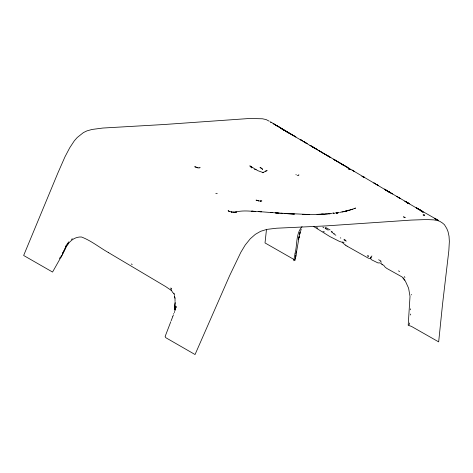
<?xml version="1.0" encoding="UTF-8"?>
<svg xmlns="http://www.w3.org/2000/svg" width="473" height="473" viewBox="0 0 473 473"><rect width="100%" height="100%" fill="white"/><g stroke="black" fill="none" stroke-linecap="round" stroke-linejoin="round"><path stroke-width="0.71" d="M175.501 307.379L175.513 306.675L175.501 307.379L174.898 307.657L174.632 307.066L175.081 302.282M171.131 290.091L171.096 288.512M263.875 172.373L264.561 171.492M296.5 252.328L296.547 251.122L296.074 254.013M165.148 336.699L165.775 337.687L195.047 354.537L229.63 275.653L240.798 252.387L245.203 245.049L250.294 238.753L255.349 234.33L260.623 231.321L266.855 229.387L276.593 228.217L326.015 225.899L411.303 220.081L426.534 219.549L433.658 219.868L437.501 220.548L439.855 221.358L442.338 222.925L444.419 224.663L446.784 228.554L448.043 231.681L449.031 236.234L449.35 241.455L448.847 250.619L442.551 304.133L438.666 341.884L411.303 326.317L408.199 325.318L410.014 296.405L408.607 288.211L405.402 281.157L402.038 276.924L386.802 268.422L385.182 267.198L383.733 265.288L382.255 264.644L381.025 263.384L379.6 262.84L378.028 262.953L371.79 259.896L370.95 259.222L370.412 257.608L371.932 255.958M174.785 310.903L175.252 309.679L174.513 308.952L174.732 308.301L175.199 308.709L175.684 308.065L175.808 306.545L175.17 306.847L174.898 307.657L174.809 307.32M175.217 302.738L174.632 307.066M266.494 229.334L265.022 242.939L294.413 259.73M175.199 309.401L175.14 309.916L174.614 309.395L174.732 308.301L175.199 308.709M175.057 301.585L174.992 298.179L174.348 295.584M295.105 253.179L293.786 260.735L295.022 260.404L295.885 255.562L295.223 258.766M295.111 253.132C297.399 244.393 295.714 233.745 302.052 226.608M298.818 238.711L296.447 252.487M174.815 306.333L174.998 305.387M296.258 253.865L295.672 257.099M298.983 237.86L299.291 236.334L298.368 239.492M269.279 121.23L266.21 119.61L262.462 118.776L249.437 118.492L164.196 124.505L102.812 128.047L92.093 129.448L86.997 130.861L83.414 132.582L77.253 137.489L74.314 140.818L69.732 147.789L64.961 156.847L57.765 173.254L23.65 255.479L52.556 272.052L62.004 255.337L64.943 249.366L65.765 245.806M60.81 257.631L61.36 255.42M63.896 251.535L64.488 249.342L65.262 248.42M298.747 175.252L298.871 174.774L298.475 175.394M298.865 238.008L299.935 232.42L299.746 234.129L301.23 229.109M174.306 312.564L174.602 311.565M64.943 249.366L66.835 244.47L68.816 241.857M411.25 294.898L411.398 294.419M409.015 324.939L409.624 323.029M62.879 253.457L63.477 251.317L64.233 250.371M171.149 320.759L172.686 316.821M410.41 314.988L410.73 314.054M410.239 309.78L410.57 308.828M67.207 245.055L68.183 243.725M62.004 255.337L62.613 254.013M165.183 336.327L170.794 321.717M65.457 248.384C68.283 242.123 74.249 236.5 81.498 237.003C91.147 240.662 99.348 247.397 108.276 252.487M173.579 314.013L173.786 313.528M172.704 316.656L173.402 315.036M175.684 308.065L175.808 306.545L175.897 307.61M59.421 258.506L60.384 257.158M267.245 170.428L265.205 171.297L266.518 170.96M71.388 239.444L72.304 238.723M199.375 167.945L197.625 167.885M260.582 201.043L260.251 201.155L261.853 200.936L259.192 200.972L256.041 200.144L258.707 200.877L256.721 200.233L257.667 200.67M262.887 172.775L263.225 172.107M199.435 167.767L200.209 167.501M342.422 211.78L339.596 212.454M349.393 210.13L345.781 211.094L349.393 210.13L347.702 210.503L348.625 210.349M344.22 211.656L347.478 210.721L343.061 211.703M349.985 210.012L353.207 209.048L350.15 209.941M235.519 212.075C242.005 210.355 248.881 210.993 255.491 211.532L251.689 211.135L259.517 211.668M234.147 212.347L234.868 212.194M342.032 212.058L343.416 211.786M336.208 213.081L337.592 212.826L337.19 212.897M333.098 213.228L334.139 213.069M338.715 212.489L335.375 212.939M336.457 213.057L338.112 212.868L336.297 213.069M328.469 214.009L330.053 213.837M331.957 213.376L317.005 214.417L319.133 214.411L320.753 214.328L302.69 214.417L304.559 214.511M234.933 212.176L236.595 212.07L233.029 212.135M215.812 193.422L217.249 193.339M333.353 213.376L334.245 213.329M324.898 214.352L320.387 214.506M325.217 214.174L327.517 214.163M308.301 214.517L309.732 214.523L275.463 212.933L279.307 213.146M258.778 211.597L272.702 212.649M271.496 212.543L270.633 212.483L278.443 213.069M285.562 213.577L284.515 213.5L294.46 214.103L284.64 213.489M233.91 212.164L231.297 211.969L232.137 212.135L229.31 211.425L229.807 211.549L228.098 210.603L229.015 211.602M332.732 213.039L334.098 213.211M65.777 246.38L66.297 246.48M323 231.587L324.431 231.888M263.295 172.651L257.779 170.664L249.791 165.834L251.914 167.897L251.092 166.975M198.021 167.755L194.74 166.733L196.691 167.401M370.69 257.767L371.258 257.939L371.069 257.211M297.221 175.56L297.712 175.725M381.953 264.236L382.491 264.425M295.856 174.661L296.34 174.839M344.031 242.625L342.635 241.91M283.694 129.974L326.246 154.961L324.413 153.867M405.036 217.545L403.469 216.823L405.184 217.639M282.623 129.478L285.757 130.997L279.289 127.184L283.114 129.472L282.434 129.023M346.201 241.171L344.149 240.053M254.533 169.399L255.16 169.706M436.224 219.271L434.338 218.325L438.24 220.335L416.128 207.718L422.608 211.508L417.671 208.593M335.83 160.518L335.067 160.134L337.042 161.275M131.24 263.964L132.221 264.46M399.868 198.14L398.378 197.383L400.069 198.335M335.8 160.66L343.623 165.284L342.428 164.45L342.689 164.61M276.043 125.256L277.113 125.907L273.134 123.536L282.056 128.81M408.571 203.26L407.791 202.84L409.476 203.828L404.853 201.202L419.468 209.758M288.991 132.966L295.921 136.963L294.1 135.828M312.564 146.778L310.099 145.335L317.791 149.906L316.402 149.125L317.176 149.569M174.785 309.425L175.252 309.679L175.229 309.064M353.136 170.694L352.113 170.138L392.371 193.936L390.509 192.742M398.479 270.881L399.626 271.502M347.081 167.093L348.146 167.773L342.281 164.427L354.626 171.593L353.993 171.22M287.708 132.192L292.846 135.148M288.997 132.907L285.284 130.82L287.761 132.221M330.119 229.99L325.684 227.472M316.567 227.495L317.832 228.199M346.786 166.939L338.118 161.902M406.005 201.805L407.017 202.373L388.51 191.606L390.349 192.688M331.195 231.285L332.46 231.995M342.6 164.515L324.106 153.678M255.769 169.482L256.082 169.659M281.453 128.479L284.131 130.028L279.756 127.45M378.672 259.748L379.878 260.446M108.299 252.505L165.757 286.632L171.463 290.54M334.399 234.366L335.871 235.235M418.83 209.249L420.19 210.053L416.902 208.126L418.558 209.196M325.276 227.968L326.057 228.429M347.046 246.155L368.432 258.211L370.637 258.53M326.89 155.274L330.858 157.68L328.575 156.303M345.875 240.42L343.966 239.273M328.209 230.144L325.152 228.471M318.56 150.39L323.148 153.175L318.719 150.444M312.618 146.867L316.703 149.314M310.099 145.335L310.666 145.684M270.544 121.851L275.741 125.032M340.347 237.801L340.82 238.102M396.681 196.336L399.401 198.098M322.876 227.087L323.904 227.761M333.719 233.23L334.376 233.674M345.337 245.091L342.121 242.265L339.407 241.396L329.894 236.577L313.339 226.319M270.438 122.075L270.982 122.525M288.577 133.008L285.142 130.613L287.98 132.57M404.858 280.134L403.179 277.84M331.52 232.03L332.785 232.947M380.458 261.392L381.445 262.166M171.468 290.434L172.698 292.509L174.123 293.638L174.366 294.892M250.678 166.508L251.754 167.785M404.291 276.61L404.953 277.485M173.828 293.615L174.105 293.993M380.534 260.475L380.842 260.942M170.818 287.945L171.338 288.885M333.5 233.615L333.66 233.987M174.992 298.179L174.507 296.825M62.738 253.617L62.542 252.706L62.401 254.326M347.052 246.096A47.56 30.231 72.3 0 1 345.349 245.032M354.596 208.398L353.828 208.64L355.601 208.085L354.596 208.398M176.145 306.953L175.17 306.847L176.145 306.953M323.431 214.239L321.492 214.163L323.431 214.239M260.055 211.668L258.465 211.626L261.439 211.774L260.055 211.668M281.748 213.305L280.867 213.282L282.949 213.424L281.748 213.305M287.312 213.672L285.917 213.607L287.312 213.672M424.05 215.055L423.022 214.937L424.73 215.156L424.05 215.055M422.691 211.945L421.059 211.401L423.317 212.17L422.691 211.945M350.038 169.517L348.122 168.719L350.038 169.517M388.652 191.796L387.085 191.145L389.912 192.363L388.652 191.796M363.524 177.044L361.934 176.358L364.151 177.322L363.524 177.044M363.4 176.813L362.288 176.305L364.18 177.204L363.4 176.813M408.69 203.544L407.277 202.87L408.69 203.544M368.053 255.816L367.734 255.662L368.242 256.603L368.053 255.816M305.481 142.663L305.162 142.503L307.172 143.603L305.481 142.663M301.336 140.126L300.243 139.576L302.744 140.883L301.336 140.126M374.805 183.418L373.865 182.927L375.804 184.015L374.805 183.418M304.884 142.19L303.483 141.439L305.487 142.598L304.884 142.19M387.133 190.743L385.057 189.626L387.133 190.743M377.62 185.079L376.313 184.358L378.359 185.499L377.62 185.079M315.172 148.439L312.393 146.831L315.172 148.439M280.513 127.87L276.847 125.635L280.513 127.87M261.398 168.205L260.014 167.389L262.686 169.358L261.398 168.205M327.168 155.475L326.719 155.203L328.546 156.332L327.168 155.475M384.957 189.466L384.354 189.088L386.471 190.453L384.957 189.466M283.528 129.874L281.488 128.555L283.528 129.874M334.718 159.927L333.518 159.159L335.026 160.152L334.718 159.927"/></g></svg>
